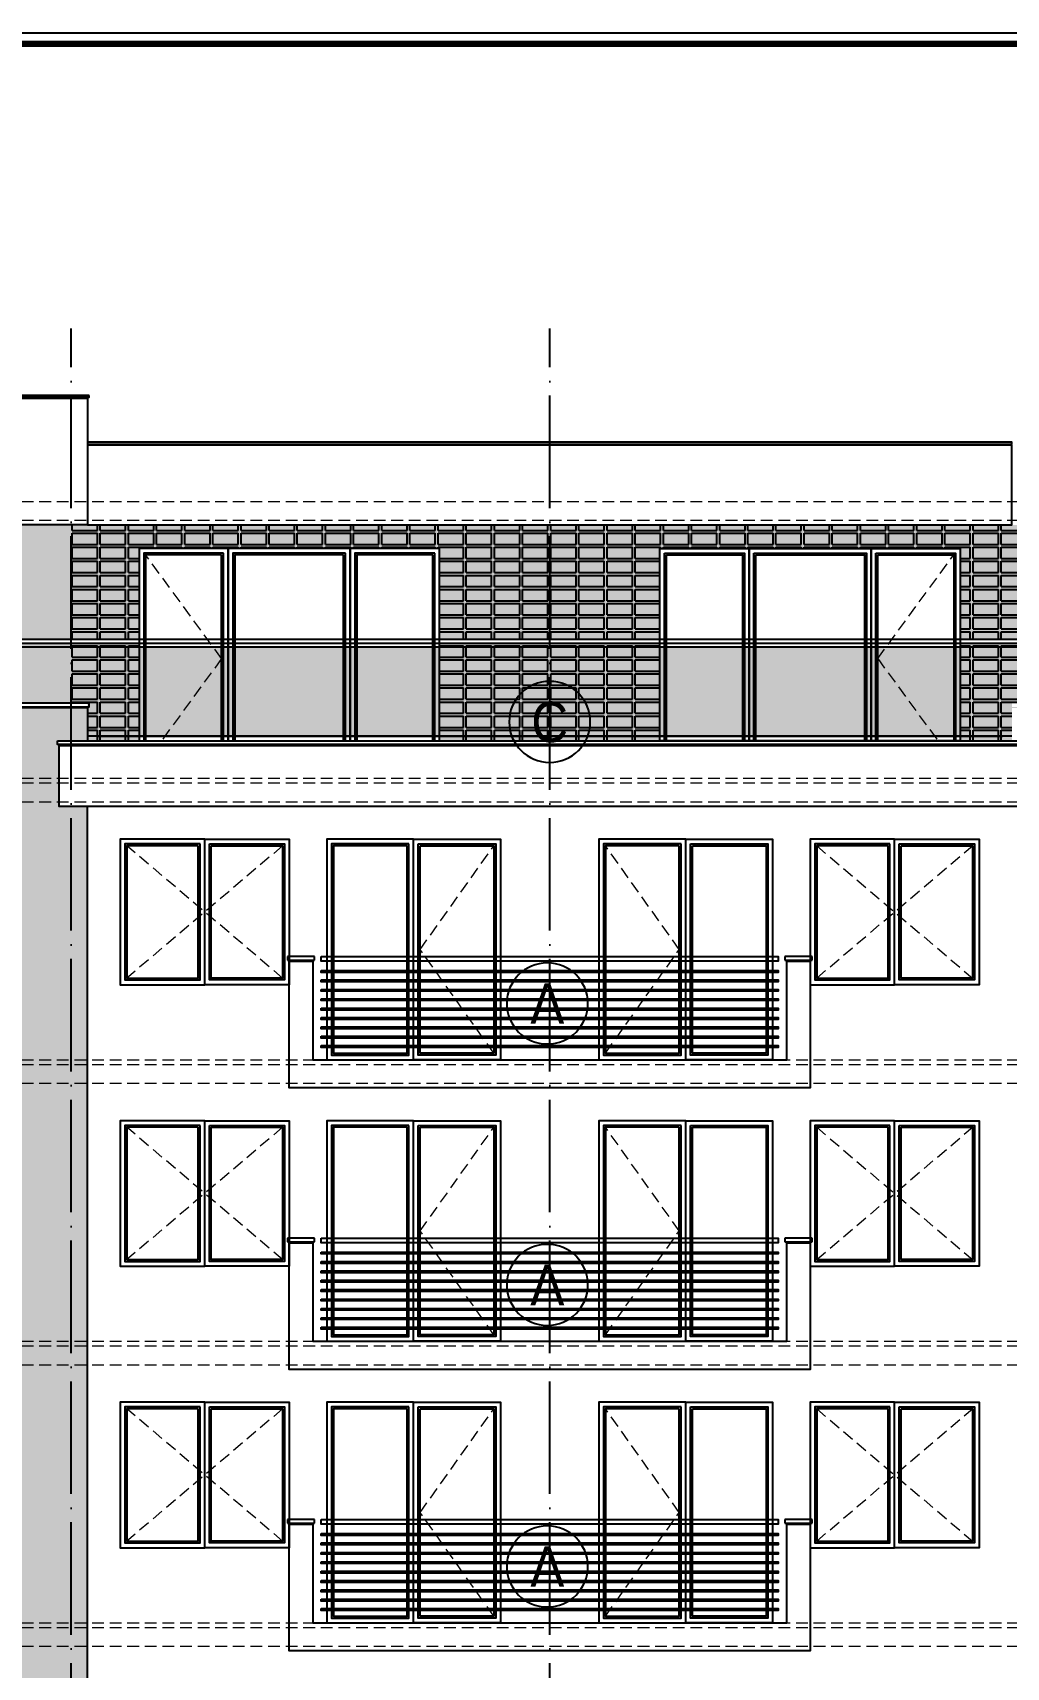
# Model space of a CAD drawing. Extents: x 9615146 to 9672346, y 4699603 to 4705703.
# Drawn here: x 9646191 to 9647228, y 4703961 to 4705703 of the extents above; entities that cross this region are included whole.
import ezdxf
from ezdxf.enums import TextEntityAlignment as Align

# ---------------------------------------------------------------- set-up
doc = ezdxf.new("R2010")
doc.units = 0
doc.header["$LTSCALE"] = 0.5
doc.header["$MEASUREMENT"] = 0
doc.linetypes.add('ACAD_ISO04W100', pattern=[30, 24, -3, 0, -3])
doc.linetypes.add('DASHED', pattern=[0.75, 0.5, -0.25])
for name, color, linetype in [('_axis', 1, 'ACAD_ISO04W100'), ('_hatch', 9, 'CONTINUOUS'), ('_hatch_construction', 252, 'CONTINUOUS'), ('_table', 3, 'CONTINUOUS'), ('_text_spesif_window', 41, 'CONTINUOUS'), ('_view', 3, 'CONTINUOUS'), ('fasadi', 147, 'CONTINUOUS')]:
    doc.layers.add(name, color=color, linetype=linetype)
doc.layers.add('_punk', color=8, linetype='DASHED', lineweight=9)
doc.styles.add('HEB1', font='', dxfattribs={"width": 0.8, "oblique": 17})
doc.styles.add('POMESHTENIA', font='arial.ttf', dxfattribs={"width": 0.9})
doc.styles.get('HEB1').set_extended_font_data('HebarU Cyr')
pattern_1 = [(0, (0, 3100), (1.5625, 3.125), [0, -3.125])]
pattern_2 = [(0, (3, 0), (30, 15), [27, -3]), (0, (3, 3), (30, 15), [27, -3]), (90, (3, 3), (-30, 15), [12, -3]), (90, (0, 3), (-30, 15), [12, -3])]

# ---------------------------------------------------------------- blocks, each defined once
blk = doc.blocks.new('fghfdg')
at = {"layer": '_text_spesif_window'}
blk.add_circle((0, 0), 18, dxfattribs=at)
at = {"layer": '_text_spesif_window', "style": 'HEB1', "text_generation_flag": 6, "width": 0.8}
blk.add_attdef('A', text='', height=18, rotation=180, dxfattribs=at).set_placement((0, -9.23), align=Align.CENTER)

msp = doc.modelspace()

# ---------------------------------------------------------------- hatches: boundary and pattern name
at = {"layer": '_hatch', "ltscale": 30, "true_color": 0xb97b1d}
h = msp.add_hatch(color=32, dxfattribs=at)
h.dxf.hatch_style = 1
h.paths.add_polyline_path([(9645561.9, 4705178.84), (9646231.9, 4705178.84), (9646231.9, 4705056.84), (9646079.4, 4705056.84), (9646079.4, 4705153.84), (9645986.9, 4705153.84), (9645896.9, 4705153.84), (9645806.9, 4705153.84), (9645714.4, 4705153.84), (9645714.4, 4705056.84), (9645561.9, 4705056.84)])
h.paths.add_polyline_path([(9645489.4, 4705153.84), (9645394.4, 4705153.84), (9645264.4, 4705153.84), (9645169.4, 4705153.84), (9645169.4, 4705056.84), (9645051.9, 4705056.84), (9645051.9, 4705178.84), (9645544.4, 4705178.84), (9645561.9, 4705178.84), (9645561.9, 4705056.84), (9645489.4, 4705056.84)])
h.paths.add_polyline_path([(9646079.4, 4705048.84), (9646231.9, 4705048.84), (9646231.9, 4704988.84), (9646079.4, 4704988.84)])
h.paths.add_polyline_path([(9645561.9, 4705048.84), (9645714.4, 4705048.84), (9645714.4, 4704988.84), (9645561.9, 4704988.84)])
h.paths.add_polyline_path([(9645489.4, 4705048.84), (9645561.9, 4705048.84), (9645561.9, 4704988.84), (9645542.4, 4704988.84), (9645542.4, 4704984.84), (9645561.9, 4704984.84), (9645561.9, 4704983.84), (9645544.4, 4704983.84), (9645544.4, 4704953.84), (9645489.4, 4704953.84)])
h.paths.add_polyline_path([(9645051.9, 4705048.84), (9645169.4, 4705048.84), (9645169.4, 4704953.84), (9645051.9, 4704953.84)])
h.paths.add_polyline_path([(9645051.9, 4705052.84), (9645169.4, 4705052.84), (9645169.4, 4705048.84), (9645051.9, 4705048.84)])
h.paths.add_polyline_path([(9645051.9, 4704953.84), (9645169.4, 4704953.84), (9645169.4, 4704948.84), (9645051.9, 4704948.84)])
h.paths.add_polyline_path([(9645489.4, 4704953.84), (9645544.4, 4704953.84), (9645544.4, 4704948.84), (9645489.4, 4704948.84)])
h.paths.add_polyline_path([(9645489.4, 4705052.84), (9645561.9, 4705052.84), (9645561.9, 4705048.84), (9645489.4, 4705048.84)])
h.paths.add_polyline_path([(9645561.9, 4705052.84), (9645714.4, 4705052.84), (9645714.4, 4705048.84), (9645561.9, 4705048.84)])
h.paths.add_polyline_path([(9646079.4, 4705052.84), (9646231.9, 4705052.84), (9646231.9, 4705048.84), (9646079.4, 4705048.84)])
h = msp.add_hatch(color=32, dxfattribs=at)
h.dxf.hatch_style = 1
h.paths.add_polyline_path([(9646741.9, 4705178.84), (9646249.4, 4705178.84), (9646231.9, 4705178.84), (9646231.9, 4705056.84), (9646304.4, 4705056.84), (9646304.4, 4705153.84), (9646399.4, 4705153.84), (9646529.4, 4705153.84), (9646624.4, 4705153.84), (9646624.4, 4705056.84), (9646741.9, 4705056.84)])
h.paths.add_polyline_path([(9646741.9, 4705178.84), (9646741.9, 4705056.84), (9646859.4, 4705056.84), (9646859.4, 4705153.84), (9646954.4, 4705153.84), (9647084.4, 4705153.84), (9647179.4, 4705153.84), (9647179.4, 4705056.84), (9647251.9, 4705056.84), (9647251.9, 4705178.84), (9647234.4, 4705178.84)])
h.paths.add_polyline_path([(9646251.4, 4704988.84), (9646251.4, 4704984.84), (9646231.9, 4704984.84), (9646231.9, 4704983.84), (9646249.4, 4704983.84), (9646249.4, 4704953.84), (9646304.4, 4704953.84), (9646304.4, 4705048.84), (9646231.9, 4705048.84), (9646231.9, 4704988.84)])
h.paths.add_polyline_path([(9646304.4, 4705048.84), (9646304.4, 4705052.84), (9646231.9, 4705052.84), (9646231.9, 4705048.84)])
h.paths.add_polyline_path([(9646249.4, 4704953.84), (9646249.4, 4704948.84), (9646304.4, 4704948.84), (9646304.4, 4704953.84)])
h.paths.add_polyline_path([(9647179.4, 4705052.84), (9647179.4, 4705048.84), (9647251.9, 4705048.84), (9647251.9, 4705052.84)])
h.paths.add_polyline_path([(9647179.4, 4705048.84), (9647179.4, 4704953.84), (9647224.4, 4704953.84), (9647234.4, 4704953.84), (9647234.4, 4704983.84), (9647251.9, 4704983.84), (9647251.9, 4704984.84), (9647232.4, 4704984.84), (9647232.4, 4704988.84), (9647251.9, 4704988.84), (9647251.9, 4705048.84)])
h.paths.add_polyline_path([(9647179.4, 4704953.84), (9647179.4, 4704948.84), (9647234.4, 4704948.84), (9647234.4, 4704953.84)])
h.paths.add_polyline_path([(9646624.4, 4705048.84), (9646624.4, 4704953.84), (9646741.9, 4704953.84), (9646741.9, 4705048.84)])
h.paths.add_polyline_path([(9646741.9, 4704953.84), (9646859.4, 4704953.84), (9646859.4, 4705048.84), (9646741.9, 4705048.84)])
h.paths.add_polyline_path([(9646624.4, 4704953.84), (9646624.4, 4704948.84), (9646741.9, 4704948.84), (9646741.9, 4704953.84)])
h.paths.add_polyline_path([(9646741.9, 4704953.84), (9646741.9, 4704948.84), (9646859.4, 4704948.84), (9646859.4, 4704953.84)])
h.paths.add_polyline_path([(9646741.9, 4705048.84), (9646741.9, 4705052.84), (9646624.4, 4705052.84), (9646624.4, 4705048.84)])
h.paths.add_polyline_path([(9646859.4, 4705048.84), (9646859.4, 4705052.84), (9646741.9, 4705052.84), (9646741.9, 4705048.84)])
h = msp.add_hatch(color=32, dxfattribs=at)
h.dxf.hatch_style = 1
h.paths.add_polyline_path([(9645544.4, 4704983.84), (9645561.9, 4704983.84), (9645561.9, 4704948.84), (9645544.4, 4704948.84)])
h.paths.add_polyline_path([(9646231.9, 4704983.84), (9646249.4, 4704983.84), (9646249.4, 4704948.84), (9646231.9, 4704948.84)])
h.paths.add_polyline_path([(9646231.9, 4704983.84), (9646231.9, 4704948.84), (9646217.4, 4704948.84), (9646217.4, 4704944.84), (9646219.4, 4704944.84), (9646219.4, 4704878.84), (9646231.9, 4704878.84), (9646231.9, 4703828.84), (9646079.4, 4703828.84), (9646079.4, 4703933.84), (9645986.9, 4703933.84), (9645896.9, 4703933.84), (9645806.9, 4703933.84), (9645714.4, 4703933.84), (9645714.4, 4703828.84), (9645561.9, 4703828.84), (9645561.9, 4704878.84), (9645574.4, 4704878.84), (9645574.4, 4704944.84), (9645576.4, 4704944.84), (9645576.4, 4704948.84), (9645561.9, 4704948.84), (9645561.9, 4704983.84)])
h.paths.add_polyline_path([(9645986.9, 4704843.84), (9645896.9, 4704843.84), (9645806.9, 4704843.84), (9645714.4, 4704843.84), (9645714.4, 4704723.84), (9645659.4, 4704723.84), (9645659.4, 4704718.84), (9645714.4, 4704718.84), (9645714.4, 4704708.84), (9645659.4, 4704708.84), (9645659.4, 4704704.84), (9645659.4, 4704568.84), (9646134.4, 4704568.84), (9646134.4, 4704703.84), (9646134.4, 4704708.84), (9646079.4, 4704708.84), (9646079.4, 4704718.84), (9646134.4, 4704718.84), (9646134.4, 4704723.84), (9646079.4, 4704723.84), (9646079.4, 4704843.84)], flags=16)
h.paths.add_polyline_path([(9645986.9, 4704543.84), (9645896.9, 4704543.84), (9645806.9, 4704543.84), (9645714.4, 4704543.84), (9645714.4, 4704423.84), (9645659.4, 4704423.84), (9645659.4, 4704418.84), (9645714.4, 4704418.84), (9645714.4, 4704408.84), (9645659.4, 4704408.84), (9645659.4, 4704404.84), (9645659.4, 4704268.84), (9646134.4, 4704268.84), (9646134.4, 4704403.84), (9646134.4, 4704408.84), (9646079.4, 4704408.84), (9646079.4, 4704418.84), (9646134.4, 4704418.84), (9646134.4, 4704423.84), (9646079.4, 4704423.84), (9646079.4, 4704543.84)], flags=16)
h.paths.add_polyline_path([(9645986.9, 4704233.84), (9645896.9, 4704233.84), (9645806.9, 4704233.84), (9645714.4, 4704233.84), (9645714.4, 4704123.84), (9645659.4, 4704123.84), (9645659.4, 4704118.84), (9645714.4, 4704118.84), (9645714.4, 4704108.84), (9645659.4, 4704108.84), (9645659.4, 4704104.84), (9645659.4, 4703968.84), (9646134.4, 4703968.84), (9646134.4, 4704103.84), (9646134.4, 4704108.84), (9646079.4, 4704108.84), (9646079.4, 4704118.84), (9646134.4, 4704118.84), (9646134.4, 4704123.84), (9646079.4, 4704123.84), (9646079.4, 4704233.84)], flags=16)
h.paths.add_polyline_path([(9646231.9, 4704878.84), (9646249.4, 4704878.84), (9646249.4, 4703828.84), (9646231.9, 4703828.84)])
h.paths.add_polyline_path([(9645544.4, 4704714.84), (9645546.4, 4704714.84), (9645546.4, 4704718.84), (9645544.4, 4704718.84), (9645544.4, 4704878.84), (9645561.9, 4704878.84), (9645561.9, 4703828.84), (9645544.4, 4703828.84), (9645544.4, 4704114.84), (9645546.4, 4704114.84), (9645546.4, 4704118.84), (9645544.4, 4704118.84), (9645544.4, 4704414.84), (9645546.4, 4704414.84), (9645546.4, 4704418.84), (9645544.4, 4704418.84)])
at = {"layer": '_hatch_construction', "ltscale": 40}
h = msp.add_hatch(dxfattribs=at)
h.set_pattern_fill('EGGCRATE', color=250, scale=30, style=0, pattern_type=2)
h.set_pattern_definition(pattern_2)
h.paths.add_polyline_path([(9645561.9, 4705178.84), (9646231.9, 4705178.84), (9646231.9, 4705056.84), (9646079.4, 4705056.84), (9646079.4, 4705153.84), (9645986.9, 4705153.84), (9645896.9, 4705153.84), (9645806.9, 4705153.84), (9645714.4, 4705153.84), (9645714.4, 4705056.84), (9645561.9, 4705056.84)])
h.paths.add_polyline_path([(9645489.4, 4705153.84), (9645394.4, 4705153.84), (9645264.4, 4705153.84), (9645169.4, 4705153.84), (9645169.4, 4705056.84), (9645051.9, 4705056.84), (9645051.9, 4705178.84), (9645544.4, 4705178.84), (9645561.9, 4705178.84), (9645561.9, 4705056.84), (9645489.4, 4705056.84)])
h.paths.add_polyline_path([(9646079.4, 4705048.84), (9646231.9, 4705048.84), (9646231.9, 4704988.84), (9646079.4, 4704988.84)])
h.paths.add_polyline_path([(9645561.9, 4705048.84), (9645714.4, 4705048.84), (9645714.4, 4704988.84), (9645561.9, 4704988.84)])
h.paths.add_polyline_path([(9645489.4, 4705048.84), (9645561.9, 4705048.84), (9645561.9, 4704988.84), (9645542.4, 4704988.84), (9645542.4, 4704984.84), (9645561.9, 4704984.84), (9645561.9, 4704983.84), (9645544.4, 4704983.84), (9645544.4, 4704953.84), (9645489.4, 4704953.84)])
h.paths.add_polyline_path([(9645051.9, 4705048.84), (9645169.4, 4705048.84), (9645169.4, 4704953.84), (9645051.9, 4704953.84)])
h.paths.add_polyline_path([(9645051.9, 4705052.84), (9645169.4, 4705052.84), (9645169.4, 4705048.84), (9645051.9, 4705048.84)])
h.paths.add_polyline_path([(9645051.9, 4704953.84), (9645169.4, 4704953.84), (9645169.4, 4704948.84), (9645051.9, 4704948.84)])
h.paths.add_polyline_path([(9645489.4, 4704953.84), (9645544.4, 4704953.84), (9645544.4, 4704948.84), (9645489.4, 4704948.84)])
h.paths.add_polyline_path([(9645489.4, 4705052.84), (9645561.9, 4705052.84), (9645561.9, 4705048.84), (9645489.4, 4705048.84)])
h.paths.add_polyline_path([(9645561.9, 4705052.84), (9645714.4, 4705052.84), (9645714.4, 4705048.84), (9645561.9, 4705048.84)])
h.paths.add_polyline_path([(9646079.4, 4705052.84), (9646231.9, 4705052.84), (9646231.9, 4705048.84), (9646079.4, 4705048.84)])
h = msp.add_hatch(dxfattribs=at)
h.set_pattern_fill('EGGCRATE', color=250, scale=30, style=0, pattern_type=2)
h.set_pattern_definition(pattern_2)
h.paths.add_polyline_path([(9646741.9, 4705178.84), (9646249.4, 4705178.84), (9646231.9, 4705178.84), (9646231.9, 4705056.84), (9646304.4, 4705056.84), (9646304.4, 4705153.84), (9646399.4, 4705153.84), (9646529.4, 4705153.84), (9646624.4, 4705153.84), (9646624.4, 4705056.84), (9646741.9, 4705056.84)])
h.paths.add_polyline_path([(9646741.9, 4705178.84), (9646741.9, 4705056.84), (9646859.4, 4705056.84), (9646859.4, 4705153.84), (9646954.4, 4705153.84), (9647084.4, 4705153.84), (9647179.4, 4705153.84), (9647179.4, 4705056.84), (9647251.9, 4705056.84), (9647251.9, 4705178.84), (9647234.4, 4705178.84)])
h.paths.add_polyline_path([(9646251.4, 4704988.84), (9646251.4, 4704984.84), (9646231.9, 4704984.84), (9646231.9, 4704983.84), (9646249.4, 4704983.84), (9646249.4, 4704953.84), (9646304.4, 4704953.84), (9646304.4, 4705048.84), (9646231.9, 4705048.84), (9646231.9, 4704988.84)])
h.paths.add_polyline_path([(9646304.4, 4705048.84), (9646304.4, 4705052.84), (9646231.9, 4705052.84), (9646231.9, 4705048.84)])
h.paths.add_polyline_path([(9646249.4, 4704953.84), (9646249.4, 4704948.84), (9646304.4, 4704948.84), (9646304.4, 4704953.84)])
h.paths.add_polyline_path([(9647179.4, 4705052.84), (9647179.4, 4705048.84), (9647251.9, 4705048.84), (9647251.9, 4705052.84)])
h.paths.add_polyline_path([(9647179.4, 4705048.84), (9647179.4, 4704953.84), (9647224.4, 4704953.84), (9647234.4, 4704953.84), (9647234.4, 4704983.84), (9647251.9, 4704983.84), (9647251.9, 4704984.84), (9647232.4, 4704984.84), (9647232.4, 4704988.84), (9647251.9, 4704988.84), (9647251.9, 4705048.84)])
h.paths.add_polyline_path([(9647179.4, 4704953.84), (9647179.4, 4704948.84), (9647234.4, 4704948.84), (9647234.4, 4704953.84)])
h.paths.add_polyline_path([(9646624.4, 4705048.84), (9646624.4, 4704953.84), (9646741.9, 4704953.84), (9646741.9, 4705048.84)])
h.paths.add_polyline_path([(9646741.9, 4704953.84), (9646859.4, 4704953.84), (9646859.4, 4705048.84), (9646741.9, 4705048.84)])
h.paths.add_polyline_path([(9646624.4, 4704953.84), (9646624.4, 4704948.84), (9646741.9, 4704948.84), (9646741.9, 4704953.84)])
h.paths.add_polyline_path([(9646741.9, 4704953.84), (9646741.9, 4704948.84), (9646859.4, 4704948.84), (9646859.4, 4704953.84)])
h.paths.add_polyline_path([(9646741.9, 4705048.84), (9646741.9, 4705052.84), (9646624.4, 4705052.84), (9646624.4, 4705048.84)])
h.paths.add_polyline_path([(9646859.4, 4705048.84), (9646859.4, 4705052.84), (9646741.9, 4705052.84), (9646741.9, 4705048.84)])
h = msp.add_hatch(dxfattribs=at)
h.set_pattern_fill('EGGCRATE', color=250, scale=30, style=0, pattern_type=2)
h.set_pattern_definition(pattern_2)
h.paths.add_polyline_path([(9645544.4, 4704983.84), (9645561.9, 4704983.84), (9645561.9, 4704948.84), (9645544.4, 4704948.84)])
h.paths.add_polyline_path([(9646231.9, 4704983.84), (9646249.4, 4704983.84), (9646249.4, 4704948.84), (9646231.9, 4704948.84)])
h.paths.add_polyline_path([(9646231.9, 4704983.84), (9646231.9, 4704948.84), (9646217.4, 4704948.84), (9646217.4, 4704944.84), (9646219.4, 4704944.84), (9646219.4, 4704878.84), (9646231.9, 4704878.84), (9646231.9, 4703828.84), (9646079.4, 4703828.84), (9646079.4, 4703933.84), (9645986.9, 4703933.84), (9645896.9, 4703933.84), (9645806.9, 4703933.84), (9645714.4, 4703933.84), (9645714.4, 4703828.84), (9645561.9, 4703828.84), (9645561.9, 4704878.84), (9645574.4, 4704878.84), (9645574.4, 4704944.84), (9645576.4, 4704944.84), (9645576.4, 4704948.84), (9645561.9, 4704948.84), (9645561.9, 4704983.84)])
h.paths.add_polyline_path([(9645986.9, 4704843.84), (9645896.9, 4704843.84), (9645806.9, 4704843.84), (9645714.4, 4704843.84), (9645714.4, 4704723.84), (9645659.4, 4704723.84), (9645659.4, 4704718.84), (9645714.4, 4704718.84), (9645714.4, 4704708.84), (9645659.4, 4704708.84), (9645659.4, 4704704.84), (9645659.4, 4704568.84), (9646134.4, 4704568.84), (9646134.4, 4704703.84), (9646134.4, 4704708.84), (9646079.4, 4704708.84), (9646079.4, 4704718.84), (9646134.4, 4704718.84), (9646134.4, 4704723.84), (9646079.4, 4704723.84), (9646079.4, 4704843.84)], flags=16)
h.paths.add_polyline_path([(9645986.9, 4704543.84), (9645896.9, 4704543.84), (9645806.9, 4704543.84), (9645714.4, 4704543.84), (9645714.4, 4704423.84), (9645659.4, 4704423.84), (9645659.4, 4704418.84), (9645714.4, 4704418.84), (9645714.4, 4704408.84), (9645659.4, 4704408.84), (9645659.4, 4704404.84), (9645659.4, 4704268.84), (9646134.4, 4704268.84), (9646134.4, 4704403.84), (9646134.4, 4704408.84), (9646079.4, 4704408.84), (9646079.4, 4704418.84), (9646134.4, 4704418.84), (9646134.4, 4704423.84), (9646079.4, 4704423.84), (9646079.4, 4704543.84)], flags=16)
h.paths.add_polyline_path([(9645986.9, 4704233.84), (9645896.9, 4704233.84), (9645806.9, 4704233.84), (9645714.4, 4704233.84), (9645714.4, 4704123.84), (9645659.4, 4704123.84), (9645659.4, 4704118.84), (9645714.4, 4704118.84), (9645714.4, 4704108.84), (9645659.4, 4704108.84), (9645659.4, 4704104.84), (9645659.4, 4703968.84), (9646134.4, 4703968.84), (9646134.4, 4704103.84), (9646134.4, 4704108.84), (9646079.4, 4704108.84), (9646079.4, 4704118.84), (9646134.4, 4704118.84), (9646134.4, 4704123.84), (9646079.4, 4704123.84), (9646079.4, 4704233.84)], flags=16)
h.paths.add_polyline_path([(9646231.9, 4704878.84), (9646249.4, 4704878.84), (9646249.4, 4703828.84), (9646231.9, 4703828.84)])
h.paths.add_polyline_path([(9645544.4, 4704714.84), (9645546.4, 4704714.84), (9645546.4, 4704718.84), (9645544.4, 4704718.84), (9645544.4, 4704878.84), (9645561.9, 4704878.84), (9645561.9, 4703828.84), (9645544.4, 4703828.84), (9645544.4, 4704114.84), (9645546.4, 4704114.84), (9645546.4, 4704118.84), (9645544.4, 4704118.84), (9645544.4, 4704414.84), (9645546.4, 4704414.84), (9645546.4, 4704418.84), (9645544.4, 4704418.84)])
at = {"layer": 'fasadi'}
h = msp.add_hatch(dxfattribs=at)
h.set_pattern_fill('DOTS', color=256, scale=50, style=0)
h.set_pattern_definition(pattern_1)
h.paths.add_polyline_path([(9646231.9, 4704988.84), (9646231.9, 4705048.84), (9645561.9, 4705048.84), (9645561.9, 4704988.84)])
h = msp.add_hatch(dxfattribs=at)
h.set_pattern_fill('DOTS', color=256, scale=50, style=0)
h.set_pattern_definition(pattern_1)
h.paths.add_polyline_path([(9646741.9, 4704953.84), (9646741.9, 4705048.84), (9646231.9, 4705048.84), (9646231.9, 4704988.84), (9646249.4, 4704988.84), (9646249.4, 4704953.84)])
h = msp.add_hatch(dxfattribs=at)
h.set_pattern_fill('DOTS', color=256, scale=50, style=0)
h.set_pattern_definition(pattern_1)
h.paths.add_polyline_path([(9647234.4, 4704953.84), (9647234.4, 4704988.84), (9647251.9, 4704988.84), (9647251.9, 4705048.84), (9646741.9, 4705048.84), (9646741.9, 4704953.84)])

# ---------------------------------------------------------------- linework, layer by layer
at = {"layer": '_axis', "ltscale": 10}
for p, q in [((9646231.9, 4702945.26), (9646231.9, 4705388.08)), ((9646741.9, 4702945.26), (9646741.9, 4705388.08))]:
    msp.add_line(p, q, dxfattribs=at)
at = {"layer": '_punk', "ltscale": 50}
for p, q in [((9641716.88, 4705203.84), (9650039.32, 4705203.84)), ((9641716.88, 4705183.84), (9650039.32, 4705183.84)), ((9646392.4, 4705036.34), (9646311.4, 4705146.84)), ((9647091.4, 4705036.34), (9647172.4, 4705146.84)), ((9646392.4, 4705036.34), (9646328.26, 4704948.84)), ((9647091.4, 4705036.34), (9647155.54, 4704948.84)), ((9641716.88, 4704908.84), (9650039.32, 4704908.84)), ((9641716.88, 4704903.84), (9650039.32, 4704903.84)), ((9641716.88, 4704883.84), (9650039.32, 4704883.84)), ((9646457.4, 4704695.84), (9646291.4, 4704836.84)), ((9646457.4, 4704836.84), (9646291.4, 4704695.84)), ((9647026.4, 4704695.84), (9647192.4, 4704836.84)), ((9647026.4, 4704836.84), (9647192.4, 4704695.84)), ((9641716.88, 4704608.84), (9650039.32, 4704608.84)), ((9641716.88, 4704603.84), (9650039.32, 4704603.84)), ((9641716.88, 4704583.84), (9650039.32, 4704583.84)), ((9646457.4, 4704395.84), (9646291.4, 4704536.84)), ((9646457.4, 4704536.84), (9646291.4, 4704395.84)), ((9647026.4, 4704395.84), (9647192.4, 4704536.84)), ((9647026.4, 4704536.84), (9647192.4, 4704395.84)), ((9641716.88, 4704308.84), (9650039.32, 4704308.84)), ((9641716.88, 4704303.84), (9650039.32, 4704303.84)), ((9641716.88, 4704283.84), (9650039.32, 4704283.84)), ((9646457.4, 4704095.84), (9646291.4, 4704236.84)), ((9646457.4, 4704236.84), (9646291.4, 4704095.84)), ((9647026.4, 4704095.84), (9647192.4, 4704236.84)), ((9647026.4, 4704236.84), (9647192.4, 4704095.84)), ((9641716.88, 4704008.84), (9650039.32, 4704008.84)), ((9641716.88, 4704003.84), (9650039.32, 4704003.84)), ((9641716.88, 4703983.84), (9650039.32, 4703983.84))]:
    msp.add_line(p, q, dxfattribs=at)
for points in [[(9646682.4, 4704615.84), (9646603.9, 4704726.34), (9646682.4, 4704836.84)], [(9646801.4, 4704615.84), (9646879.9, 4704726.34), (9646801.4, 4704836.84)], [(9646682.4, 4704315.84), (9646603.9, 4704426.34), (9646682.4, 4704536.84)], [(9646801.4, 4704315.84), (9646879.9, 4704426.34), (9646801.4, 4704536.84)], [(9646682.4, 4704015.84), (9646603.9, 4704126.34), (9646682.4, 4704236.84)], [(9646801.4, 4704015.84), (9646879.9, 4704126.34), (9646801.4, 4704236.84)]]:
    msp.add_lwpolyline(points, dxfattribs=at)
at = {"layer": '_table', "ltscale": 10}
msp.add_lwpolyline([(9641346.03, 4705703.38), (9651646.03, 4705703.38), (9651646.03, 4702703.38), (9641346.03, 4702703.38)], close=True, dxfattribs=at)
msp.add_lwpolyline([(9641497.71, 4705691.38, 6.84, 6.84, 0), (9651634.03, 4705691.38, 6.84, 6.84, 0), (9651634.03, 4702715.38, 6.84, 6.84, 0), (9641497.71, 4702715.38, 6.84, 6.84, 0)], format="xyseb", close=True, dxfattribs=at)
at = {"layer": 'fasadi'}
for p, q in [((9646249.4, 4704983.84), (9645544.4, 4704983.84)), ((9646259.4, 4704953.84), (9647224.4, 4704953.84)), ((9646249.4, 4703823.84), (9646249.4, 4704878.84)), ((9646491.4, 4704718.84), (9646462.4, 4704718.84)), ((9646462.4, 4704718.84), (9646462.4, 4704714.84)), ((9646491.4, 4704714.84), (9646491.4, 4704718.84)), ((9647021.4, 4704718.84), (9646992.4, 4704718.84)), ((9646992.4, 4704718.84), (9646992.4, 4704714.84)), ((9647021.4, 4704714.84), (9647021.4, 4704718.84)), ((9646462.4, 4704714.84), (9646491.4, 4704714.84)), ((9646992.4, 4704714.84), (9647021.4, 4704714.84)), ((9646491.4, 4704418.84), (9646462.4, 4704418.84)), ((9646462.4, 4704418.84), (9646462.4, 4704414.84)), ((9646462.4, 4704414.84), (9646491.4, 4704414.84)), ((9646491.4, 4704414.84), (9646491.4, 4704418.84)), ((9647021.4, 4704418.84), (9646992.4, 4704418.84)), ((9646992.4, 4704418.84), (9646992.4, 4704414.84)), ((9646992.4, 4704414.84), (9647021.4, 4704414.84)), ((9647021.4, 4704414.84), (9647021.4, 4704418.84)), ((9646491.4, 4704118.84), (9646462.4, 4704118.84)), ((9646462.4, 4704118.84), (9646462.4, 4704114.84)), ((9646462.4, 4704114.84), (9646491.4, 4704114.84)), ((9646491.4, 4704114.84), (9646491.4, 4704118.84)), ((9647021.4, 4704118.84), (9646992.4, 4704118.84)), ((9646992.4, 4704118.84), (9646992.4, 4704114.84)), ((9646992.4, 4704114.84), (9647021.4, 4704114.84)), ((9647021.4, 4704114.84), (9647021.4, 4704118.84))]:
    msp.add_line(p, q, dxfattribs=at)
at = {"layer": 'fasadi', "ltscale": 30}
msp.add_line((9646249.4, 4704983.84), (9646249.4, 4704948.84), dxfattribs=at)
for points in [[(9646251.4, 4705316.84), (9645542.4, 4705316.84), (9645542.4, 4705314.84), (9646251.4, 4705314.84)], [(9645544.4, 4705313.84), (9646249.4, 4705313.84), (9646249.4, 4705178.84), (9645544.4, 4705178.84)], [(9646217.4, 4704948.84), (9647266.4, 4704948.84), (9647266.4, 4704944.84), (9646217.4, 4704944.84)], [(9647264.4, 4704878.84), (9646219.4, 4704878.84), (9646219.4, 4704943.84), (9647264.4, 4704943.84)]]:
    msp.add_lwpolyline(points, close=True, dxfattribs=at)
at = {"layer": 'fasadi', "ltscale": 40}
for points in [[(9646249.4, 4705264.84), (9647234.4, 4705264.84), (9647234.4, 4705266.84), (9646249.4, 4705266.84)], [(9647234.4, 4705263.84), (9646249.4, 4705263.84), (9646249.4, 4705178.84), (9647234.4, 4705178.84)]]:
    msp.add_lwpolyline(points, close=True, dxfattribs=at)
at = {"layer": 'fasadi'}
for points in [[(9646399.4, 4705153.84), (9646304.4, 4705153.84), (9646304.4, 4704948.84), (9646399.4, 4704948.84)], [(9646529.4, 4705153.84), (9646399.4, 4705153.84), (9646399.4, 4704948.84), (9646529.4, 4704948.84)], [(9646624.4, 4705153.84), (9646529.4, 4705153.84), (9646529.4, 4704948.84), (9646624.4, 4704948.84)], [(9646859.4, 4705153.84), (9646954.4, 4705153.84), (9646954.4, 4704948.84), (9646859.4, 4704948.84)], [(9646954.4, 4705153.84), (9647084.4, 4705153.84), (9647084.4, 4704948.84), (9646954.4, 4704948.84)], [(9647084.4, 4705153.84), (9647179.4, 4705153.84), (9647179.4, 4704948.84), (9647084.4, 4704948.84)], [(9646394.4, 4705148.84), (9646309.4, 4705148.84), (9646309.4, 4704948.84), (9646394.4, 4704948.84)], [(9646392.4, 4705146.84), (9646311.4, 4705146.84), (9646311.4, 4704948.84), (9646392.4, 4704948.84)], [(9646524.4, 4705148.84), (9646404.4, 4705148.84), (9646404.4, 4704948.84), (9646524.4, 4704948.84)], [(9646522.4, 4705146.84), (9646406.4, 4705146.84), (9646406.4, 4704948.84), (9646522.4, 4704948.84)], [(9646619.4, 4705148.84), (9646534.4, 4705148.84), (9646534.4, 4704948.84), (9646619.4, 4704948.84)], [(9646617.4, 4705146.84), (9646536.4, 4705146.84), (9646536.4, 4704948.84), (9646617.4, 4704948.84)], [(9646864.4, 4705148.84), (9646949.4, 4705148.84), (9646949.4, 4704948.84), (9646864.4, 4704948.84)], [(9646866.4, 4705146.84), (9646947.4, 4705146.84), (9646947.4, 4704948.84), (9646866.4, 4704948.84)], [(9646959.4, 4705148.84), (9647079.4, 4705148.84), (9647079.4, 4704948.84), (9646959.4, 4704948.84)], [(9646961.4, 4705146.84), (9647077.4, 4705146.84), (9647077.4, 4704948.84), (9646961.4, 4704948.84)], [(9647089.4, 4705148.84), (9647174.4, 4705148.84), (9647174.4, 4704948.84), (9647089.4, 4704948.84)], [(9647091.4, 4705146.84), (9647172.4, 4705146.84), (9647172.4, 4704948.84), (9647091.4, 4704948.84)], [(9649543.1, 4705056.84), (9642200.38, 4705056.84), (9642200.38, 4705052.84), (9649543.1, 4705052.84)], [(9646251.4, 4704988.84), (9645542.4, 4704988.84), (9645542.4, 4704984.84), (9646251.4, 4704984.84)], [(9646374.4, 4704843.84), (9646284.4, 4704843.84), (9646284.4, 4704688.84), (9646374.4, 4704688.84)], [(9646369.4, 4704838.84), (9646289.4, 4704838.84), (9646289.4, 4704693.84), (9646369.4, 4704693.84)], [(9646374.4, 4704843.84), (9646464.4, 4704843.84), (9646464.4, 4704688.84), (9646374.4, 4704688.84)], [(9646379.4, 4704838.84), (9646459.4, 4704838.84), (9646459.4, 4704693.84), (9646379.4, 4704693.84)], [(9646596.9, 4704843.84), (9646504.4, 4704843.84), (9646504.4, 4704608.84), (9646596.9, 4704608.84)], [(9646591.9, 4704838.84), (9646509.4, 4704838.84), (9646509.4, 4704613.84), (9646591.9, 4704613.84)], [(9646596.9, 4704843.84), (9646689.4, 4704843.84), (9646689.4, 4704608.84), (9646596.9, 4704608.84)], [(9646601.9, 4704838.84), (9646684.4, 4704838.84), (9646684.4, 4704613.84), (9646601.9, 4704613.84)], [(9646886.9, 4704843.84), (9646794.4, 4704843.84), (9646794.4, 4704608.84), (9646886.9, 4704608.84)], [(9646881.9, 4704838.84), (9646799.4, 4704838.84), (9646799.4, 4704613.84), (9646881.9, 4704613.84)], [(9646886.9, 4704843.84), (9646979.4, 4704843.84), (9646979.4, 4704608.84), (9646886.9, 4704608.84)], [(9646891.9, 4704838.84), (9646974.4, 4704838.84), (9646974.4, 4704613.84), (9646891.9, 4704613.84)], [(9647109.4, 4704843.84), (9647019.4, 4704843.84), (9647019.4, 4704688.84), (9647109.4, 4704688.84)], [(9647104.4, 4704838.84), (9647024.4, 4704838.84), (9647024.4, 4704693.84), (9647104.4, 4704693.84)], [(9647109.4, 4704843.84), (9647199.4, 4704843.84), (9647199.4, 4704688.84), (9647109.4, 4704688.84)], [(9647114.4, 4704838.84), (9647194.4, 4704838.84), (9647194.4, 4704693.84), (9647114.4, 4704693.84)], [(9646367.4, 4704836.84), (9646291.4, 4704836.84), (9646291.4, 4704695.84), (9646367.4, 4704695.84)], [(9646381.4, 4704836.84), (9646457.4, 4704836.84), (9646457.4, 4704695.84), (9646381.4, 4704695.84)], [(9646589.9, 4704836.84), (9646511.4, 4704836.84), (9646511.4, 4704615.84), (9646589.9, 4704615.84)], [(9646603.9, 4704836.84), (9646682.4, 4704836.84), (9646682.4, 4704615.84), (9646603.9, 4704615.84)], [(9646879.9, 4704836.84), (9646801.4, 4704836.84), (9646801.4, 4704615.84), (9646879.9, 4704615.84)], [(9646893.9, 4704836.84), (9646972.4, 4704836.84), (9646972.4, 4704615.84), (9646893.9, 4704615.84)], [(9647102.4, 4704836.84), (9647026.4, 4704836.84), (9647026.4, 4704695.84), (9647102.4, 4704695.84)], [(9647116.4, 4704836.84), (9647192.4, 4704836.84), (9647192.4, 4704695.84), (9647116.4, 4704695.84)], [(9646498.4, 4704718.84), (9646985.4, 4704718.84), (9646985.4, 4704713.84), (9646498.4, 4704713.84)], [(9646994.4, 4704713.84), (9647019.4, 4704713.84), (9647019.4, 4704578.84), (9646464.4, 4704578.84), (9646464.4, 4704713.84), (9646489.4, 4704713.84), (9646489.4, 4704608.84), (9646994.4, 4704608.84), (9646994.4, 4704713.84)], [(9646498.4, 4704703.84), (9646985.4, 4704703.84), (9646985.4, 4704701.84), (9646498.4, 4704701.84)], [(9646498.4, 4704693.84), (9646985.4, 4704693.84), (9646985.4, 4704691.84), (9646498.4, 4704691.84)], [(9646498.4, 4704683.84), (9646985.4, 4704683.84), (9646985.4, 4704681.84), (9646498.4, 4704681.84)], [(9646498.4, 4704673.84), (9646985.4, 4704673.84), (9646985.4, 4704671.84), (9646498.4, 4704671.84)], [(9646498.4, 4704663.84), (9646985.4, 4704663.84), (9646985.4, 4704661.84), (9646498.4, 4704661.84)], [(9646498.4, 4704653.84), (9646985.4, 4704653.84), (9646985.4, 4704651.84), (9646498.4, 4704651.84)], [(9646498.4, 4704643.84), (9646985.4, 4704643.84), (9646985.4, 4704641.84), (9646498.4, 4704641.84)], [(9646498.4, 4704633.84), (9646985.4, 4704633.84), (9646985.4, 4704631.84), (9646498.4, 4704631.84)], [(9646498.4, 4704623.84), (9646985.4, 4704623.84), (9646985.4, 4704621.84), (9646498.4, 4704621.84)], [(9646374.4, 4704543.84), (9646284.4, 4704543.84), (9646284.4, 4704388.84), (9646374.4, 4704388.84)], [(9646374.4, 4704543.84), (9646464.4, 4704543.84), (9646464.4, 4704388.84), (9646374.4, 4704388.84)], [(9646596.9, 4704543.84), (9646504.4, 4704543.84), (9646504.4, 4704308.84), (9646596.9, 4704308.84)], [(9646596.9, 4704543.84), (9646689.4, 4704543.84), (9646689.4, 4704308.84), (9646596.9, 4704308.84)], [(9646886.9, 4704543.84), (9646794.4, 4704543.84), (9646794.4, 4704308.84), (9646886.9, 4704308.84)], [(9646886.9, 4704543.84), (9646979.4, 4704543.84), (9646979.4, 4704308.84), (9646886.9, 4704308.84)], [(9647109.4, 4704543.84), (9647019.4, 4704543.84), (9647019.4, 4704388.84), (9647109.4, 4704388.84)], [(9647109.4, 4704543.84), (9647199.4, 4704543.84), (9647199.4, 4704388.84), (9647109.4, 4704388.84)], [(9646369.4, 4704538.84), (9646289.4, 4704538.84), (9646289.4, 4704393.84), (9646369.4, 4704393.84)], [(9646367.4, 4704536.84), (9646291.4, 4704536.84), (9646291.4, 4704395.84), (9646367.4, 4704395.84)], [(9646379.4, 4704538.84), (9646459.4, 4704538.84), (9646459.4, 4704393.84), (9646379.4, 4704393.84)], [(9646381.4, 4704536.84), (9646457.4, 4704536.84), (9646457.4, 4704395.84), (9646381.4, 4704395.84)], [(9646591.9, 4704538.84), (9646509.4, 4704538.84), (9646509.4, 4704313.84), (9646591.9, 4704313.84)], [(9646589.9, 4704536.84), (9646511.4, 4704536.84), (9646511.4, 4704315.84), (9646589.9, 4704315.84)], [(9646601.9, 4704538.84), (9646684.4, 4704538.84), (9646684.4, 4704313.84), (9646601.9, 4704313.84)], [(9646603.9, 4704536.84), (9646682.4, 4704536.84), (9646682.4, 4704315.84), (9646603.9, 4704315.84)], [(9646881.9, 4704538.84), (9646799.4, 4704538.84), (9646799.4, 4704313.84), (9646881.9, 4704313.84)], [(9646879.9, 4704536.84), (9646801.4, 4704536.84), (9646801.4, 4704315.84), (9646879.9, 4704315.84)], [(9646891.9, 4704538.84), (9646974.4, 4704538.84), (9646974.4, 4704313.84), (9646891.9, 4704313.84)], [(9646893.9, 4704536.84), (9646972.4, 4704536.84), (9646972.4, 4704315.84), (9646893.9, 4704315.84)], [(9647104.4, 4704538.84), (9647024.4, 4704538.84), (9647024.4, 4704393.84), (9647104.4, 4704393.84)], [(9647102.4, 4704536.84), (9647026.4, 4704536.84), (9647026.4, 4704395.84), (9647102.4, 4704395.84)], [(9647114.4, 4704538.84), (9647194.4, 4704538.84), (9647194.4, 4704393.84), (9647114.4, 4704393.84)], [(9647116.4, 4704536.84), (9647192.4, 4704536.84), (9647192.4, 4704395.84), (9647116.4, 4704395.84)], [(9646994.4, 4704413.84), (9647019.4, 4704413.84), (9647019.4, 4704278.84), (9646464.4, 4704278.84), (9646464.4, 4704413.84), (9646489.4, 4704413.84), (9646489.4, 4704308.84), (9646994.4, 4704308.84), (9646994.4, 4704413.84)], [(9646498.4, 4704418.84), (9646985.4, 4704418.84), (9646985.4, 4704413.84), (9646498.4, 4704413.84)], [(9646498.4, 4704403.84), (9646985.4, 4704403.84), (9646985.4, 4704401.84), (9646498.4, 4704401.84)], [(9646498.4, 4704393.84), (9646985.4, 4704393.84), (9646985.4, 4704391.84), (9646498.4, 4704391.84)], [(9646498.4, 4704383.84), (9646985.4, 4704383.84), (9646985.4, 4704381.84), (9646498.4, 4704381.84)], [(9646498.4, 4704373.84), (9646985.4, 4704373.84), (9646985.4, 4704371.84), (9646498.4, 4704371.84)], [(9646498.4, 4704363.84), (9646985.4, 4704363.84), (9646985.4, 4704361.84), (9646498.4, 4704361.84)], [(9646498.4, 4704353.84), (9646985.4, 4704353.84), (9646985.4, 4704351.84), (9646498.4, 4704351.84)], [(9646498.4, 4704343.84), (9646985.4, 4704343.84), (9646985.4, 4704341.84), (9646498.4, 4704341.84)], [(9646498.4, 4704333.84), (9646985.4, 4704333.84), (9646985.4, 4704331.84), (9646498.4, 4704331.84)], [(9646498.4, 4704323.84), (9646985.4, 4704323.84), (9646985.4, 4704321.84), (9646498.4, 4704321.84)], [(9646374.4, 4704243.84), (9646284.4, 4704243.84), (9646284.4, 4704088.84), (9646374.4, 4704088.84)], [(9646369.4, 4704238.84), (9646289.4, 4704238.84), (9646289.4, 4704093.84), (9646369.4, 4704093.84)], [(9646367.4, 4704236.84), (9646291.4, 4704236.84), (9646291.4, 4704095.84), (9646367.4, 4704095.84)], [(9646374.4, 4704243.84), (9646464.4, 4704243.84), (9646464.4, 4704088.84), (9646374.4, 4704088.84)], [(9646379.4, 4704238.84), (9646459.4, 4704238.84), (9646459.4, 4704093.84), (9646379.4, 4704093.84)], [(9646381.4, 4704236.84), (9646457.4, 4704236.84), (9646457.4, 4704095.84), (9646381.4, 4704095.84)], [(9646596.9, 4704243.84), (9646504.4, 4704243.84), (9646504.4, 4704008.84), (9646596.9, 4704008.84)], [(9646591.9, 4704238.84), (9646509.4, 4704238.84), (9646509.4, 4704013.84), (9646591.9, 4704013.84)], [(9646589.9, 4704236.84), (9646511.4, 4704236.84), (9646511.4, 4704015.84), (9646589.9, 4704015.84)], [(9646596.9, 4704243.84), (9646689.4, 4704243.84), (9646689.4, 4704008.84), (9646596.9, 4704008.84)], [(9646601.9, 4704238.84), (9646684.4, 4704238.84), (9646684.4, 4704013.84), (9646601.9, 4704013.84)], [(9646603.9, 4704236.84), (9646682.4, 4704236.84), (9646682.4, 4704015.84), (9646603.9, 4704015.84)], [(9646886.9, 4704243.84), (9646794.4, 4704243.84), (9646794.4, 4704008.84), (9646886.9, 4704008.84)], [(9646881.9, 4704238.84), (9646799.4, 4704238.84), (9646799.4, 4704013.84), (9646881.9, 4704013.84)], [(9646879.9, 4704236.84), (9646801.4, 4704236.84), (9646801.4, 4704015.84), (9646879.9, 4704015.84)], [(9646886.9, 4704243.84), (9646979.4, 4704243.84), (9646979.4, 4704008.84), (9646886.9, 4704008.84)], [(9646891.9, 4704238.84), (9646974.4, 4704238.84), (9646974.4, 4704013.84), (9646891.9, 4704013.84)], [(9646893.9, 4704236.84), (9646972.4, 4704236.84), (9646972.4, 4704015.84), (9646893.9, 4704015.84)], [(9647109.4, 4704243.84), (9647019.4, 4704243.84), (9647019.4, 4704088.84), (9647109.4, 4704088.84)], [(9647104.4, 4704238.84), (9647024.4, 4704238.84), (9647024.4, 4704093.84), (9647104.4, 4704093.84)], [(9647102.4, 4704236.84), (9647026.4, 4704236.84), (9647026.4, 4704095.84), (9647102.4, 4704095.84)], [(9647109.4, 4704243.84), (9647199.4, 4704243.84), (9647199.4, 4704088.84), (9647109.4, 4704088.84)], [(9647114.4, 4704238.84), (9647194.4, 4704238.84), (9647194.4, 4704093.84), (9647114.4, 4704093.84)], [(9647116.4, 4704236.84), (9647192.4, 4704236.84), (9647192.4, 4704095.84), (9647116.4, 4704095.84)], [(9646994.4, 4704113.84), (9647019.4, 4704113.84), (9647019.4, 4703978.84), (9646464.4, 4703978.84), (9646464.4, 4704113.84), (9646489.4, 4704113.84), (9646489.4, 4704008.84), (9646994.4, 4704008.84), (9646994.4, 4704113.84)], [(9646498.4, 4704118.84), (9646985.4, 4704118.84), (9646985.4, 4704113.84), (9646498.4, 4704113.84)], [(9646498.4, 4704103.84), (9646985.4, 4704103.84), (9646985.4, 4704101.84), (9646498.4, 4704101.84)], [(9646498.4, 4704093.84), (9646985.4, 4704093.84), (9646985.4, 4704091.84), (9646498.4, 4704091.84)], [(9646498.4, 4704083.84), (9646985.4, 4704083.84), (9646985.4, 4704081.84), (9646498.4, 4704081.84)], [(9646498.4, 4704073.84), (9646985.4, 4704073.84), (9646985.4, 4704071.84), (9646498.4, 4704071.84)], [(9646498.4, 4704063.84), (9646985.4, 4704063.84), (9646985.4, 4704061.84), (9646498.4, 4704061.84)], [(9646498.4, 4704053.84), (9646985.4, 4704053.84), (9646985.4, 4704051.84), (9646498.4, 4704051.84)], [(9646498.4, 4704043.84), (9646985.4, 4704043.84), (9646985.4, 4704041.84), (9646498.4, 4704041.84)], [(9646498.4, 4704033.84), (9646985.4, 4704033.84), (9646985.4, 4704031.84), (9646498.4, 4704031.84)], [(9646498.4, 4704023.84), (9646985.4, 4704023.84), (9646985.4, 4704021.84), (9646498.4, 4704021.84)]]:
    msp.add_lwpolyline(points, close=True, dxfattribs=at)
for points in [[(9643854.4, 4704953.84), (9642202.38, 4704953.84), (9642202.38, 4705048.84), (9649541.1, 4705048.84), (9649541.1, 4704953.84), (9647939.4, 4704953.84)], [(9647234.4, 4704953.84), (9646249.4, 4704953.84)]]:
    msp.add_lwpolyline(points, dxfattribs=at)

# ---------------------------------------------------------------- block references
at = {"layer": '_view'}
ref = msp.add_blockref('fghfdg', (9646741.9, 4704968.84), dxfattribs=dict(at, xscale=-2.399999998509884, yscale=2.400000000372529, zscale=2.4, rotation=180))
ref.add_attrib('A', 'C', dxfattribs={"layer": '_text_spesif_window', "height": 43.2, "rotation": 0, "style": 'POMESHTENIA', "width": 0.9}).set_placement((9646741.9, 4704968.84), align=Align.MIDDLE)
ref = msp.add_blockref('fghfdg', (9646739.4, 4704668.84), dxfattribs=dict(at, xscale=-2.399999998509884, yscale=2.400000000372529, zscale=2.4, rotation=180))
ref.add_attrib('A', 'A', dxfattribs={"layer": '_text_spesif_window', "height": 43.2, "rotation": 0, "style": 'POMESHTENIA', "width": 0.9}).set_placement((9646739.4, 4704668.84), align=Align.MIDDLE)
ref = msp.add_blockref('fghfdg', (9646739.4, 4704368.84), dxfattribs=dict(at, xscale=-2.399999998509884, yscale=2.400000000372529, zscale=2.4, rotation=180))
ref.add_attrib('A', 'A', dxfattribs={"layer": '_text_spesif_window', "height": 43.2, "rotation": 0, "style": 'POMESHTENIA', "width": 0.9}).set_placement((9646739.4, 4704368.84), align=Align.MIDDLE)
ref = msp.add_blockref('fghfdg', (9646739.4, 4704068.84), dxfattribs=dict(at, xscale=-2.399999998509884, yscale=2.400000000372529, zscale=2.4, rotation=180))
ref.add_attrib('A', 'A', dxfattribs={"layer": '_text_spesif_window', "height": 43.2, "rotation": 0, "style": 'POMESHTENIA', "width": 0.9}).set_placement((9646739.4, 4704068.84), align=Align.MIDDLE)

doc.saveas('drawing.dxf')
